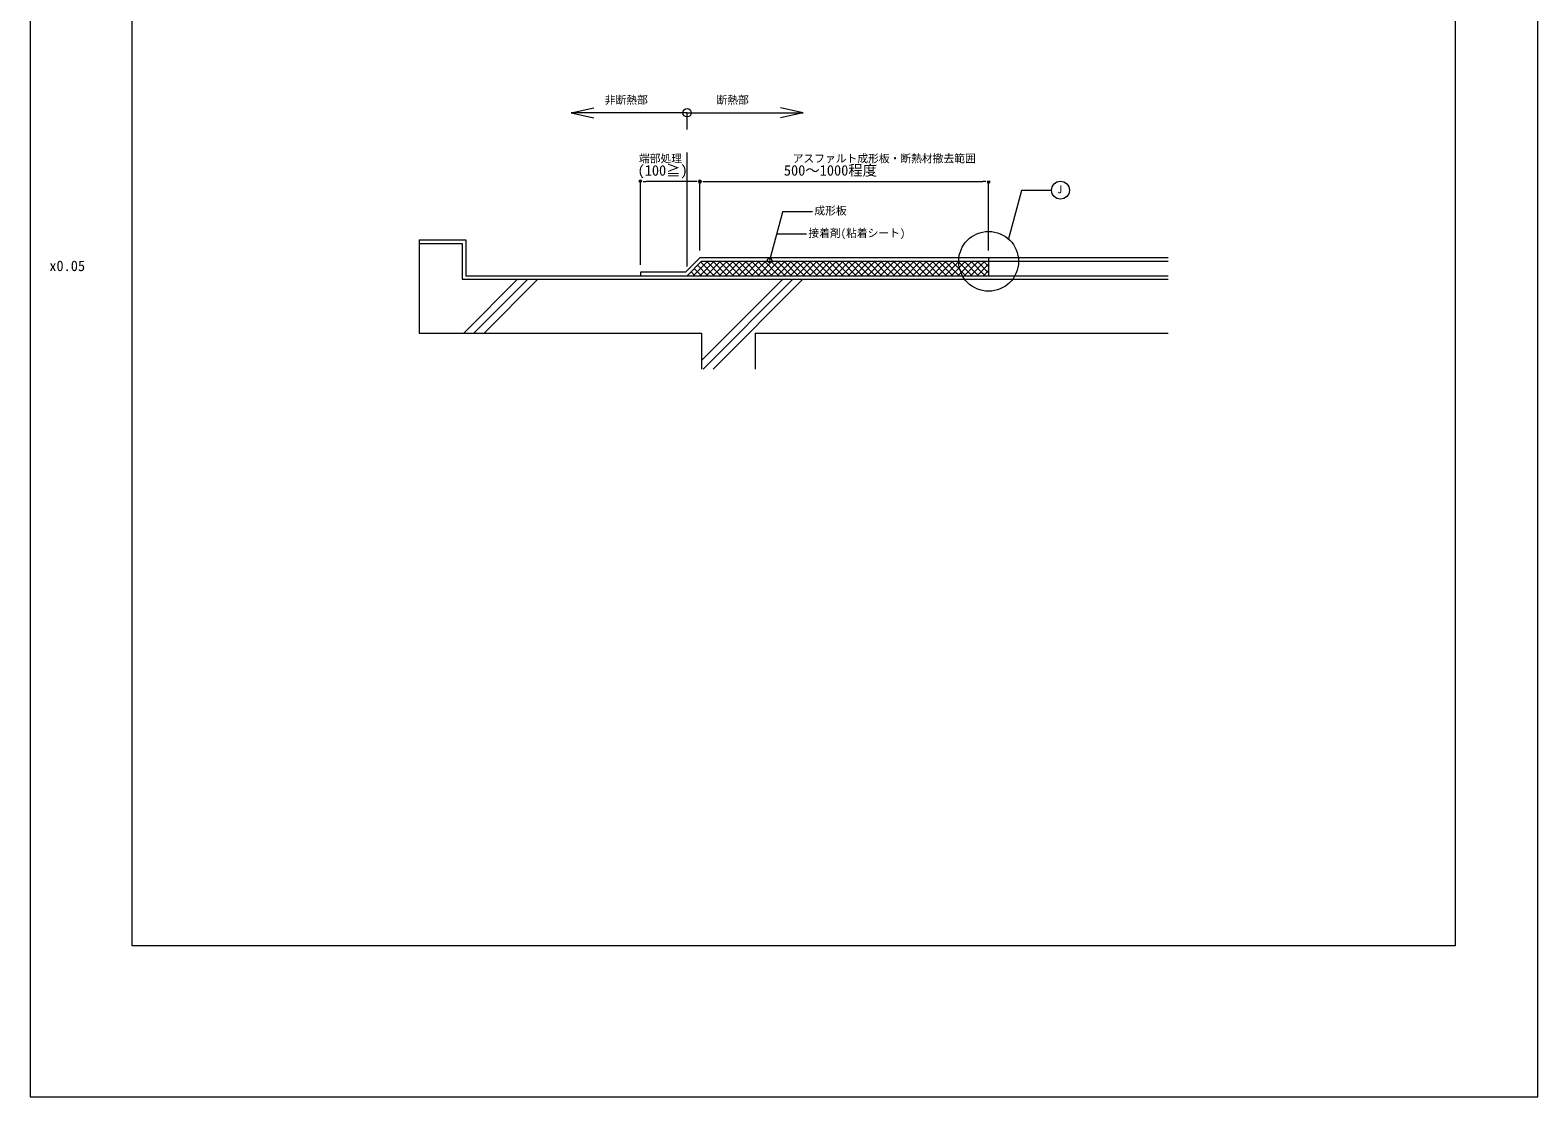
# Model space of a CAD drawing. Units: millimetres, scale not verified. Extents: x -105 to 105, y -149 to 148.
# Drawn here: x -105 to 105, y -148.5 to 0 of the extents above; entities that cross this region are included whole.
import ezdxf
from ezdxf.enums import TextEntityAlignment as Align

# ---------------------------------------------------------------- set-up
doc = ezdxf.new("R2010")
doc.units = ezdxf.units.MM
doc.header["$LTSCALE"] = 0.25
doc.linetypes.add('USER2', pattern=[101.6, 63.5, -12.7, 12.7, -12.7])
for name, color, linetype, lineweight in [('0-0_0', 7, 'Continuous', 9), ('0-1_WAKU', 7, 'Continuous', 18), ('0-3_KUTAI', 3, 'Continuous', 18), ('0-4_BOUSUI', 1, 'Continuous', 18), ('0-5_MOJI', 7, 'Continuous', 18), ('0-6_HATCH', 9, 'Continuous', 18), ('0-7_sunpo', 7, 'Continuous', 18), ('0-9_kijun', 1, 'USER2', 18)]:
    doc.layers.add(name, color=color, linetype=linetype, lineweight=lineweight)
doc.styles.add('ＭＳ ゴシック', font='')
doc.styles.get('ＭＳ ゴシック').set_extended_font_data('MS Gothic')

msp = doc.modelspace()

# ---------------------------------------------------------------- linework, layer by layer
at = {"layer": '0-0_0'}
for p, q in [((-20.2394, -21.1261), (-19.8394, -21.1261)), ((-19.6394, -21.1261), (-19.2394, -21.1261)), ((-12.1465, -21.1261), (-12.5465, -21.1261)), ((-11.5465, -21.1261), (-11.9465, -21.1261)), ((-11.9465, -21.1261), (-11.5465, -21.1261)), ((-11.3465, -21.1261), (-10.9465, -21.1261)), ((28.0606, -21.1261), (27.6606, -21.1261)), ((28.6606, -21.1261), (28.2606, -21.1261))]:
    msp.add_line(p, q, dxfattribs=at)
for centre, start, end in [((-20.0394, -21.1261), 0, 180), ((-11.7465, -21.1261), 0, 180), ((-11.7465, -21.1261), 180, 0), ((28.4606, -21.1261), 180, 0)]:
    msp.add_arc(centre, 0.2, start, end, dxfattribs=at)
at = {"layer": '0-1_WAKU'}
for points in [[(-105.0394, -148.5429), (104.9606, -148.5429), (104.9606, 148.4571), (-105.0394, 148.4571)], [(-90.8394, 121.4571), (93.4606, 121.4571), (93.4606, -127.5429), (-90.8394, -127.5429)]]:
    msp.add_lwpolyline(points, close=True, dxfattribs=at)
at = {"layer": '0-3_KUTAI'}
for p, q in [((-50.8727, -29.7255), (-50.8727, -42.2255)), ((-50.8727, -29.7255), (-44.8727, -29.7255)), ((-44.8727, -29.7255), (-44.8727, -34.7255)), ((-44.8727, -34.7255), (53.4606, -34.7255)), ((-50.8727, -42.2255), (-11.5394, -42.2255)), ((-11.5394, -42.2255), (-11.5394, -47.2255)), ((-4.0394, -42.2255), (53.4606, -42.2255)), ((-4.0394, -42.2255), (-4.0394, -47.2255))]:
    msp.add_line(p, q, dxfattribs=at)
at = {"layer": '0-4_BOUSUI'}
for p, q in [((-50.8727, -29.2255), (-44.3727, -29.2255)), ((-50.8727, -29.2255), (-50.8727, -29.7255)), ((-44.3727, -29.2255), (-44.3727, -34.2255)), ((-11.5394, -32.2255), (-13.5394, -34.2255)), ((-11.5394, -32.2255), (53.4606, -32.2255)), ((28.4606, -31.7255), (28.4606, -34.2255)), ((-44.3727, -34.2255), (53.4606, -34.2255)), ((-20.0394, -33.7255), (-20.0394, -34.2255))]:
    msp.add_line(p, q, dxfattribs=at)
msp.add_lwpolyline([(53.4606, -31.7255), (-11.7465, -31.7255), (-13.7465, -33.7255), (-20.0394, -33.7255)], dxfattribs=at)
at = {"layer": '0-5_MOJI'}
for p, q in [((-29.6995, -11.5469), (-26.5442, -12.2473)), ((2.6208, -11.5469), (-0.5345, -12.2473)), ((33.0353, -22.3853), (31.2323, -29.1143)), ((33.052, -22.3229), (37.2187, -22.3229)), ((-0.244, -25.3693), (-2.047, -32.0984)), ((-0.2272, -25.3069), (3.9394, -25.3069)), ((-1.0609, -28.418), (3.1058, -28.418))]:
    msp.add_line(p, q, dxfattribs=at)
for points in [[(-13.5394, -11.5469), (-29.6995, -11.5469), (-26.5442, -10.8465)], [(-13.5394, -11.5469), (2.6208, -11.5469), (-0.5345, -10.8465)]]:
    msp.add_lwpolyline(points, dxfattribs=at)
for centre, radius in [((-13.5394, -11.5469), 0.5833), ((38.4687, -22.3229), 1.25), ((28.4606, -32.2255), 4.1667), ((-2.047, -32.0984), 0.3)]:
    msp.add_circle(centre, radius, dxfattribs=at)
at = {"layer": '0-6_HATCH'}
for p, q in [((-12.6685, -34.2255), (-10.6685, -32.2255)), ((-11.5457, -34.2255), (-12.5425, -33.2286)), ((-10.6477, -34.2255), (-12.0935, -32.7796)), ((-11.7704, -34.2255), (-9.7704, -32.2255)), ((-9.7496, -34.2255), (-11.6445, -32.3306)), ((-10.8724, -34.2255), (-8.8724, -32.2255)), ((-8.8516, -34.2255), (-10.8516, -32.2255)), ((-9.9744, -34.2255), (-7.9744, -32.2255)), ((-7.9536, -34.2255), (-9.9536, -32.2255)), ((-9.0764, -34.2255), (-7.0764, -32.2255)), ((-7.0556, -34.2255), (-9.0556, -32.2255)), ((-8.1783, -34.2255), (-6.1783, -32.2255)), ((-6.1575, -34.2255), (-8.1575, -32.2255)), ((-7.2803, -34.2255), (-5.2803, -32.2255)), ((-5.2595, -34.2255), (-7.2595, -32.2255)), ((-6.3823, -34.2255), (-4.3823, -32.2255)), ((-4.3615, -34.2255), (-6.3615, -32.2255)), ((-5.4843, -34.2255), (-3.4843, -32.2255)), ((-3.4635, -34.2255), (-5.4635, -32.2255)), ((-4.5862, -34.2255), (-2.5862, -32.2255)), ((-2.5654, -34.2255), (-4.5654, -32.2255)), ((-3.6882, -34.2255), (-1.6882, -32.2255)), ((-1.6674, -34.2255), (-3.6674, -32.2255)), ((-2.7902, -34.2255), (-0.7902, -32.2255)), ((-0.7694, -34.2255), (-2.7694, -32.2255)), ((-1.8922, -34.2255), (0.1078, -32.2255)), ((0.1286, -34.2255), (-1.8714, -32.2255)), ((-0.9941, -34.2255), (1.0059, -32.2255)), ((1.0267, -34.2255), (-0.9733, -32.2255)), ((-0.0961, -34.2255), (1.9039, -32.2255)), ((1.9247, -34.2255), (-0.0753, -32.2255)), ((0.8019, -34.2255), (2.8019, -32.2255)), ((2.8227, -34.2255), (0.8227, -32.2255)), ((1.6999, -34.2255), (3.6999, -32.2255)), ((3.7207, -34.2255), (1.7207, -32.2255)), ((2.598, -34.2255), (4.598, -32.2255)), ((4.6188, -34.2255), (2.6188, -32.2255)), ((3.496, -34.2255), (5.496, -32.2255)), ((5.5168, -34.2255), (3.5168, -32.2255)), ((4.394, -34.2255), (6.394, -32.2255)), ((6.4148, -34.2255), (4.4148, -32.2255)), ((5.292, -34.2255), (7.292, -32.2255)), ((7.3129, -34.2255), (5.3129, -32.2255)), ((6.1901, -34.2255), (8.1901, -32.2255)), ((8.2109, -34.2255), (6.2109, -32.2255)), ((7.0881, -34.2255), (9.0881, -32.2255)), ((9.1089, -34.2255), (7.1089, -32.2255)), ((7.9861, -34.2255), (9.9861, -32.2255)), ((10.0069, -34.2255), (8.0069, -32.2255)), ((8.8842, -34.2255), (10.8842, -32.2255)), ((10.905, -34.2255), (8.905, -32.2255)), ((9.7822, -34.2255), (11.7822, -32.2255)), ((11.803, -34.2255), (9.803, -32.2255)), ((10.6802, -34.2255), (12.6802, -32.2255)), ((12.701, -34.2255), (10.701, -32.2255)), ((11.5782, -34.2255), (13.5782, -32.2255)), ((13.599, -34.2255), (11.599, -32.2255)), ((12.4763, -34.2255), (14.4763, -32.2255)), ((14.4971, -34.2255), (12.4971, -32.2255)), ((13.3743, -34.2255), (15.3743, -32.2255)), ((15.3951, -34.2255), (13.3951, -32.2255)), ((14.2723, -34.2255), (16.2723, -32.2255)), ((16.2931, -34.2255), (14.2931, -32.2255)), ((15.1703, -34.2255), (17.1703, -32.2255)), ((17.1911, -34.2255), (15.1911, -32.2255)), ((16.0684, -34.2255), (18.0684, -32.2255)), ((18.0892, -34.2255), (16.0892, -32.2255)), ((16.9664, -34.2255), (18.9664, -32.2255)), ((18.9872, -34.2255), (16.9872, -32.2255)), ((17.8644, -34.2255), (19.8644, -32.2255)), ((19.8852, -34.2255), (17.8852, -32.2255)), ((18.7624, -34.2255), (20.7624, -32.2255)), ((20.7832, -34.2255), (18.7832, -32.2255)), ((19.6605, -34.2255), (21.6605, -32.2255)), ((21.6813, -34.2255), (19.6813, -32.2255)), ((20.5585, -34.2255), (22.5585, -32.2255)), ((22.5793, -34.2255), (20.5793, -32.2255)), ((21.4565, -34.2255), (23.4565, -32.2255)), ((23.4773, -34.2255), (21.4773, -32.2255)), ((22.3545, -34.2255), (24.3545, -32.2255)), ((24.3753, -34.2255), (22.3753, -32.2255)), ((23.2526, -34.2255), (25.2526, -32.2255)), ((25.2734, -34.2255), (23.2734, -32.2255)), ((24.1506, -34.2255), (26.1506, -32.2255)), ((26.1714, -34.2255), (24.1714, -32.2255)), ((25.0486, -34.2255), (27.0486, -32.2255)), ((27.0694, -34.2255), (25.0694, -32.2255)), ((25.9466, -34.2255), (27.9466, -32.2255)), ((27.9674, -34.2255), (25.9674, -32.2255)), ((26.8447, -34.2255), (28.4606, -32.6095)), ((28.4606, -33.8206), (26.8655, -32.2255)), ((27.7427, -34.2255), (28.4606, -33.5076)), ((28.4606, -32.9226), (27.7635, -32.2255)), ((-44.6443, -42.2255), (-37.1443, -34.7255)), ((-43.23, -42.2255), (-35.73, -34.7255)), ((-41.8158, -42.2255), (-34.3158, -34.7255)), ((-13.3417, -34.2255), (-13.4406, -34.1266)), ((-12.4437, -34.2255), (-12.9916, -33.6776)), ((-11.5394, -46.0397), (-0.2251, -34.7255)), ((-11.3109, -47.2255), (1.1891, -34.7255)), ((-9.8967, -47.2255), (2.6033, -34.7255))]:
    msp.add_line(p, q, dxfattribs=at)
at = {"layer": '0-7_sunpo'}
for p, q in [((-20.0394, -32.7255), (-20.0394, -21.1261)), ((-12.5465, -21.1261), (-19.2394, -21.1261)), ((-11.7465, -30.7255), (-11.7465, -21.1261)), ((-11.7465, -30.7255), (-11.7465, -21.1261)), ((-10.9465, -21.1261), (27.6606, -21.1261)), ((28.4606, -30.7255), (28.4606, -21.1261))]:
    msp.add_line(p, q, dxfattribs=at)
at = {"layer": '0-9_kijun'}
msp.add_line((-13.5394, -32.9347), (-13.5394, -11.5469), dxfattribs=at)

# ---------------------------------------------------------------- texts
at = {"layer": '0-0_0', "style": 'ＭＳ ゴシック'}
msp.add_text('x0.05', height=1.466, dxfattribs=at).set_placement((-102.3725, -34.0257), align=Align.BOTTOM_LEFT)
at = {"layer": '0-5_MOJI', "style": 'ＭＳ ゴシック'}
for s, p in [('非断熱部', (-25.0113, -10.6356)), ('断熱部', (-9.4461, -10.6356)), ('端部処理', (-20.2443, -18.7897)), ('アスファルト成形板・断熱材撤去範囲', (1.1667, -18.7897)), ('J', (37.9814, -23.0729)), ('成形板', (4.1894, -26.0569)), ('接着剤(粘着シート)', (3.3558, -29.168))]:
    msp.add_text(s, height=1.1, dxfattribs=at).set_placement(p, align=Align.BOTTOM_LEFT)
at = {"layer": '0-7_sunpo', "style": 'ＭＳ ゴシック'}
for s, p in [('(100≧)', (-20.4361, -20.7419)), ('500～1000程度', (-0.0592, -20.7317))]:
    msp.add_text(s, height=1.466, dxfattribs=at).set_placement(p, align=Align.BOTTOM_LEFT)

doc.saveas('drawing.dxf')
